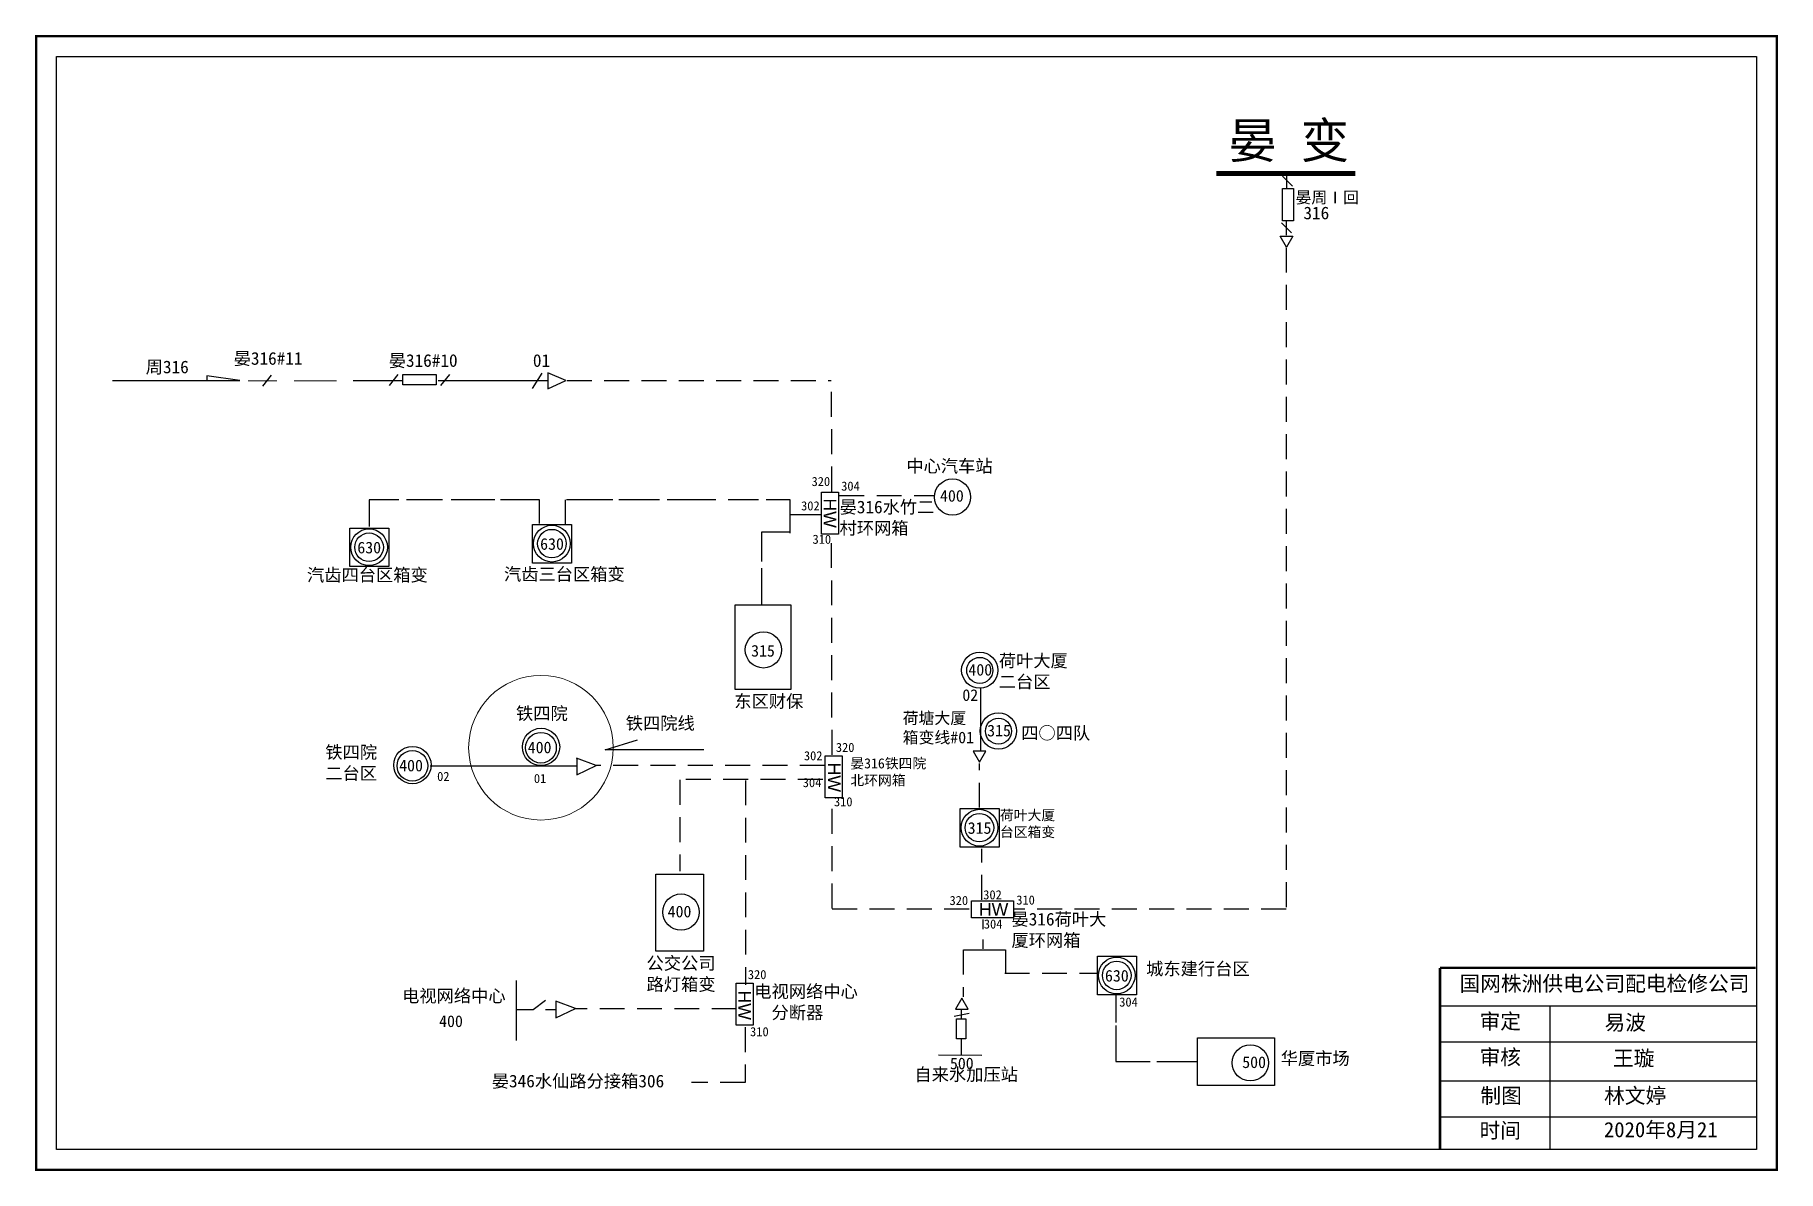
# Model space of a CAD drawing. Extents: x -3 to 341, y -7 to 217.
import ezdxf

# ---------------------------------------------------------------- set-up
doc = ezdxf.new("R2010")
doc.units = 0
doc.header["$LTSCALE"] = 0.774411
doc.linetypes.add('ACAD_ISO02W100', pattern=[15, 12, -3])
doc.linetypes.add('DASHED2', pattern=[9.525, 6.35, -3.175])
doc.layers.get('0').update_dxf_attribs({"linetype": 'CONTINUOUS'})
doc.layers.add('Layer2', color=1, linetype='CONTINUOUS')
doc.styles.add('SimSun_txtstyle_2.30_0_0', font='simsun.ttc', dxfattribs={"height": 2.3})
doc.styles.get("Standard").update_dxf_attribs({"font": '', "height": 2.5})
doc.styles.add('字体', font='simkai_0.ttf', dxfattribs={"height": 2.5})
doc.styles.add('楷体_GB2312_txtstyle_2.50_0_0', font='simkai_0.ttf', dxfattribs={"height": 2.5})
doc.styles.add('楷体_GB2312_txtstyle_3.00_0_0', font='simkai_0.ttf', dxfattribs={"height": 3})
doc.styles.add('黑体_txtstyle_2.00_0_0', font='simhei.ttf', dxfattribs={"height": 2})
doc.styles.get('Standard').set_extended_font_data('SimSun')

msp = doc.modelspace()

# ---------------------------------------------------------------- linework, layer by layer
at = {"linetype": 'Continuous'}
for p, q in [((245.26, 187.56), (243.28, 189.54)), ((245.04, 178.33), (243.06, 180.31)), ((12.05, 149.18), (37.22, 149.18)), ((37.22, 149.18), (30.69, 150.11)), ((30.69, 150.11), (30.69, 149.18)), ((43.45, 150.21), (41.71, 148.03)), ((69.22, 149.12), (59.65, 149.12)), ((68.46, 150.34), (66.71, 148.16)), ((78.63, 150.34), (76.89, 148.16)), ((96.9, 150.58), (95.01, 147.61)), ((98.07, 150.67), (98.07, 147.52)), ((101.67, 149.14), (98.07, 150.67)), ((98.07, 147.52), (101.67, 149.14)), ((62.81, 125.61), (62.81, 120.35)), ((68.63, 125.61), (62.81, 125.61)), ((77.29, 125.61), (70.14, 125.61)), ((87.63, 125.61), (78.98, 125.61)), ((96.47, 125.61), (88.76, 125.61)), ((96.47, 120.91), (96.47, 125.61)), ((101.54, 125.61), (101.54, 120.72)), ((110.97, 125.61), (101.76, 125.61)), ((120.19, 125.61), (112.1, 125.61)), ((131.28, 125.61), (121.69, 125.61)), ((139.75, 125.61), (133.73, 125.61)), ((145.95, 125.61), (141.25, 125.61)), ((145.95, 119.03), (145.95, 125.61)), ((152.16, 122.61), (145.95, 122.61)), ((145.95, 119.22), (140.31, 119.22)), ((140.31, 119.22), (140.31, 113.4)), ((140.31, 112.08), (140.31, 104.94)), ((183.65, 76.04), (183.65, 88.35)), ((109.4, 76.17), (115.84, 78.15)), ((128.89, 76.17), (109.4, 76.17)), ((103.81, 72.96), (74.87, 72.96)), ((107.66, 73.09), (103.78, 74.55)), ((103.81, 74.57), (103.81, 71.27)), ((103.81, 71.27), (107.66, 73.09)), ((180.21, 36.72), (188.5, 36.72)), ((91.86, 30.61), (91.86, 18.8)), ((210.35, 27.7), (210.35, 22.31)), ((95.19, 24.86), (92.01, 24.86)), ((97.61, 26.67), (95.19, 24.86)), ((99.73, 24.86), (97.61, 24.86)), ((103.54, 25.07), (99.66, 26.54)), ((99.69, 26.55), (99.69, 23.26)), ((99.69, 23.26), (103.54, 25.07)), ((179.81, 23.16), (179.81, 24.96)), ((274.41, 25.63), (336.78, 25.63)), ((296.06, 25.62), (296.06, -2.71)), ((210.35, 21.73), (210.35, 14.61)), ((274.41, 18.53), (336.78, 18.53)), ((210.35, 14.61), (217.09, 14.61)), ((218.44, 14.61), (226.33, 14.61)), ((274.41, 10.78), (336.78, 10.78)), ((274.41, 3.67), (336.78, 3.67))]:
    msp.add_line(p, q, dxfattribs=at)
at = {"linetype": 'ACAD_ISO02W100'}
msp.add_line((244.12, 187.07), (244.12, 190.16), dxfattribs=at)
for p, q in [((244.01, 180.66), (244, 177.88)), ((244.04, 175.52), (242.8, 177.67)), ((242.8, 177.67), (245.28, 177.67)), ((245.28, 177.67), (244.04, 175.52)), ((76.43, 149.17), (97.98, 149.16)), ((179.78, 19.13), (179.78, 16.02)), ((183.85, 15.84), (175.3, 15.88))]:
    msp.add_line(p, q)
at = {"linetype": 'DASHED2'}
for p, q in [((243.98, 175.44), (243.97, 44.74)), ((101.88, 149.15), (154.08, 149.15)), ((154.2, 127.23), (154.17, 149.15)), ((155.71, 126.42), (174.45, 126.42)), ((154.26, 75.24), (154.16, 118.52)), ((152.81, 73.12), (107.6, 73.12)), ((183.37, 64.79), (183.37, 73.5)), ((152.43, 70.34), (124.18, 70.34)), ((124.18, 70.26), (124.18, 52.21)), ((137.14, 70.16), (137.14, 29.77)), ((154.29, 44.87), (154.27, 66.15)), ((183.84, 46.57), (183.84, 56.64)), ((154.29, 44.78), (181.83, 44.78)), ((184.07, 42.7), (184.07, 40.76)), ((243.97, 44.74), (190.34, 44.74)), ((184.07, 38.75), (184.07, 36.91)), ((180.14, 36.72), (180.14, 27.42)), ((188.5, 36.72), (188.5, 32.19)), ((188.37, 32.05), (206.59, 32.05)), ((135.4, 25.02), (103.24, 25.02)), ((137.08, 21.39), (137.08, 10.49)), ((137.08, 10.49), (126.45, 10.49))]:
    msp.add_line(p, q, dxfattribs=at)
at = {"color": 7, "linetype": 'Continuous', "lineweight": 0, "ltscale": 0.406369}
msp.add_line((44.53, 149.12), (38.87, 149.12), dxfattribs=at)
at = {"color": 7, "linetype": 'Continuous', "lineweight": 0, "ltscale": 0.853179}
msp.add_line((56.36, 149.12), (47.98, 149.12), dxfattribs=at)
at = {"color": 0, "linetype": 'Continuous'}
msp.add_line((178.36, 23.59), (181.33, 24.21), dxfattribs=at)
at = {"linetype": 'Continuous', "const_width": 0.5}
msp.add_lwpolyline([(-3.02, 217.19), (340.95, 217.19), (340.95, -6.78), (-3.02, -6.78)], close=True, dxfattribs=at)
at = {"linetype": 'Continuous'}
for points in [[(1.03, 213.14), (336.91, 213.14), (336.91, -2.73), (1.03, -2.73)], [(69.47, 150.34), (76.02, 150.34), (76.02, 148.31), (69.47, 148.31)], [(155.5, 127.1), (155.5, 118.81), (152.14, 118.81), (152.14, 127.1)], [(135.14, 88.12), (135.14, 104.87), (146.08, 104.87), (146.08, 88.12)], [(156.27, 75.02), (156.27, 66.73), (152.92, 66.73), (152.92, 75.02)], [(119.44, 51.62), (128.85, 51.62), (128.85, 36.4), (119.44, 36.4)], [(181.83, 46.34), (190.11, 46.34), (190.11, 42.99), (181.83, 42.99)], [(138.7, 30.11), (138.7, 21.82), (135.34, 21.82), (135.34, 30.11)], [(178.87, 23.07), (180.69, 23.07), (180.69, 19.1), (178.87, 19.1)], [(241.68, 19.28), (241.68, 9.88), (226.47, 9.88), (226.47, 19.28)]]:
    msp.add_lwpolyline(points, close=True, dxfattribs=at)
for points, const_width in [([(230.21, 190.06), (257.66, 190.06)], 1), ([(274.37, 33.13), (274.37, -2.59)], 0.5), ([(274.41, 33.13), (336.78, 33.13)], 0.5)]:
    msp.add_lwpolyline(points, dxfattribs=dict(at, const_width=const_width))
at = {"linetype": 'ACAD_ISO02W100'}
msp.add_lwpolyline([(245.45, 180.67), (243.24, 180.67), (243.24, 187.07), (245.45, 187.07)], close=True, dxfattribs=at)
at = {"color": 0}
for points in [[(95.09, 120.71), (102.77, 120.71), (102.77, 113.1), (95.09, 113.1)], [(58.97, 120), (66.65, 120), (66.65, 112.39), (58.97, 112.39)], [(179.58, 64.61), (187.26, 64.61), (187.26, 57), (179.58, 57)], [(206.71, 35.42), (214.39, 35.42), (214.39, 27.8), (206.71, 27.8)]]:
    msp.add_lwpolyline(points, close=True, dxfattribs=at)
for points in [[(183.38, 73.77), (184.62, 75.92), (182.14, 75.92)], [(179.9, 27.11), (178.66, 24.96), (181.14, 24.96)]]:
    msp.add_lwpolyline(points, close=True)
at = {"linetype": 'Continuous'}
for centre, radius in [((178.06, 126.14), 3.58), ((140.69, 95.94), 3.58), ((183.44, 91.93), 3.58), ((183.44, 91.9), 2.57), ((187.13, 79.92), 3.58), ((96.74, 76.62), 3.03), ((187.13, 79.89), 2.57), ((71.33, 73.04), 3.03), ((124.41, 44.15), 3.58), ((236.91, 14.36), 3.58)]:
    msp.add_circle(centre, radius, dxfattribs=at)
at = {"color": 0}
for centre, radius in [((62.77, 116.22), 3.63), ((62.77, 116.22), 2.82), ((98.89, 116.93), 3.63), ((98.89, 116.93), 2.82), ((183.38, 60.82), 3.63), ((183.38, 60.82), 2.82), ((210.51, 31.63), 3.63), ((210.51, 31.63), 2.82)]:
    msp.add_circle(centre, radius, dxfattribs=at)
at = {"color": 12, "linetype": 'Continuous', "lineweight": 0, "ltscale": 0.475335, "true_color": 0xc00000}
msp.add_circle((96.74, 76.62), 14.29, dxfattribs=at)
at = {"color": 7}
for centre in [(96.75, 76.77), (71.34, 73.19)]:
    msp.add_circle(centre, 3.69, dxfattribs=at)

# ---------------------------------------------------------------- texts
at = {"linetype": 'Continuous', "attachment_point": 1}
for s, insert, char_height, width, style in [('晏 变', (232.56, 200.09), 7, 27.4955, '字体'), ('周316', (18.63, 153.09), 2.5, 13.3146, '字体'), ('国网株洲供电公司配电检修公司', (278.24, 31.52), 3, 82.0179, '字体'), ('审定', (282.2, 24.07), 3, 23.4615, '字体'), ('{\\fSimSun|b0|i0|c134|p2;易波}', (306.9, 23.84), 3, 23.4615, '字体'), ('审核', (282.2, 17.01), 3, 23.4615, '字体'), ('{\\fSimSun|b0|i0|c134|p2;王璇}', (308.57, 16.78), 3, 33.0539, '字体'), ('制图', (282.37, 9.38), 3, 23.4615, '字体'), ('{\\fSimSun|b0|i0|c134|p2;林文婷}', (306.81, 9.38), 3, 23.4615, '楷体_GB2312_txtstyle_3.00_0_0'), ('时间', (282.2, 2.5), 3, 23.4615, '字体'), ('2020{\\fSimSun|b0|i0|c134|p2;年}8{\\fSimSun|b0|i0|c134|p2;月21}', (306.78, 2.67), 3, 37.7253, '楷体_GB2312_txtstyle_3.00_0_0')]:
    msp.add_mtext(s, dxfattribs=dict(at, insert=insert, char_height=char_height, width=width, style=style))
at = {"color": 0, "linetype": 'Continuous', "insert": (245.84, 186.48), "char_height": 2.3, "width": 13.0541, "attachment_point": 1, "style": '字体'}
msp.add_mtext('晏周Ⅰ回', dxfattribs=at)
at = {"color": 0, "linetype": 'Continuous', "insert": (247.4, 183.51), "char_height": 2.5, "width": 5.6554, "attachment_point": 1}
msp.add_mtext('316', dxfattribs=at)
at = {"attachment_point": 1}
for s, insert, char_height, width, style in [('{\\fSimSun|b0|i0|c134|p2;晏}316#11', (36.01, 154.77), 2.5, 19.0498, '楷体_GB2312_txtstyle_2.50_0_0'), ('{\\fSimSun|b0|i0|c134|p2;晏}316#10', (66.65, 154.36), 2.5, 19.0498, '楷体_GB2312_txtstyle_2.50_0_0'), ('01', (95.14, 154.36), 2.5, 19.0498, '字体'), ('中心汽车站', (168.93, 133.52), 2.5, 22.3551, '字体'), ('汽齿四台区箱变', (50.5, 112), 2.5, 30.7633, '字体'), ('汽齿三台区箱变', (89.42, 112.15), 2.5, 30.7633, '字体'), ('{\\fSimSun|b0|i0|c134|p2;荷叶大厦二台区}', (187.2, 95.06), 2.5, 16.4292, '字体'), ('东区财保', (134.94, 87.05), 2.5, 16.4292, '字体'), ('铁四院', (91.81, 84.65), 2.5, 16.1155, '字体'), ('{\\fSimSun|b0|i0|c134|p2;铁四院线}', (113.49, 82.71), 2.5, 16.4292, '字体'), ('四○四队', (191.63, 80.77), 2.5, 16.4292, '字体'), ('{\\fSimSun|b0|i0|c134|p2;铁四院二台区}', (54.12, 76.98), 2.5, 12.5138, '字体'), ('400', (94.12, 77.83), 2.3, 4.8377, 'SimSun_txtstyle_2.30_0_0'), ('{\\fSimSun|b0|i0|c134|p2;\\H0.8x;荷叶大厦\\P台区箱变 }', (187.43, 64.3), 2.5, 30.7633, '字体'), ('公交公司\\P路灯箱变', (117.6, 35.3), 2.5, 30.7633, '字体'), ('城东建行台区', (216.32, 34.2), 2.5, 30.7633, '字体'), ('电视网络中心', (69.29, 28.85), 2.5, 30.7633, '字体'), ('电视网络中心\\P  分断器', (138.89, 29.73), 2.5, 30.7633, '字体'), ('华厦市场', (242.9, 16.49), 2.5, 30.7633, '字体'), ('自来水加压站', (170.53, 13.32), 2.5, 30.7633, '字体')]:
    msp.add_mtext(s, dxfattribs=dict(at, insert=insert, char_height=char_height, width=width, style=style))
at = {"color": 0, "char_height": 2.3, "width": 4.8377, "attachment_point": 1}
for s, insert in [('{\\H0.7826x;320}', (150.21, 130.11)), ('{\\H0.7826x;304}', (156.06, 129.2)), ('{\\H0.7826x;302}', (148.14, 125.3)), ('630', (60.45, 117.31)), ('630', (96.57, 118.02)), ('{\\H0.7826x;310}', (150.4, 118.7)), ('{\\H0.7826x;302}', (148.69, 75.93)), ('{\\H0.7826x;320}', (155.01, 77.58)), ('{\\H0.7826x;02}', (76.22, 71.85)), ('{\\H0.7826x;01}', (95.34, 71.44)), ('{\\H0.7826x;304}', (148.47, 70.63)), ('{\\H0.7826x;310}', (154.63, 66.84)), ('315', (181.06, 61.91)), ('{\\H0.7826x;302}', (184.13, 48.46)), ('{\\H0.7826x;320}', (177.47, 47.34)), ('{\\fArial|b0|i0|c0|p32;\\H1.087x;HW}', (183.27, 45.93)), ('{\\H0.7826x;310}', (190.66, 47.43)), ('{\\H0.7826x;304}', (184.25, 42.69)), ('{\\H0.7826x;320}', (137.62, 32.71)), ('630', (208.19, 32.72)), ('{\\H0.7826x;304}', (211, 27.28)), ('{\\H0.7826x;310}', (138.06, 21.42))]:
    msp.add_mtext(s, dxfattribs=dict(at, insert=insert))
at = {"char_height": 2.3, "attachment_point": 1}
for s, insert, width in [('400', (175.59, 127.53), 4.8377), ('315', (138.26, 96.92), 4.8377), ('400', (181.2, 93.17), 4.8377), ('02', (180, 88.16), 4.8377), ('荷塘大厦箱变线#01', (168.21, 83.63), 15.4151), ('315', (184.9, 81.16), 4.8377), ('400', (68.72, 74.25), 4.8377), ('400', (121.77, 45.41), 4.8377), ('400', (76.61, 23.74), 4.8377), ('500', (177.55, 15.4), 4.8377), ('500', (235.31, 15.64), 4.8377)]:
    msp.add_mtext(s, dxfattribs=dict(at, insert=insert, width=width))
at = {"color": 0, "width": 4.8377, "attachment_point": 1, "rotation": 270}
for s, insert, char_height in [('{\\fArial|b0|i0|c0|p32;\\H1.087x;HW}', (155.1, 125.87), 2.3), ('{\\fArial|b0|i0|c0|p32;\\H1.087x;HW}', (155.94, 73.68), 2.3), ('{\\fArial|b0|i0|c0|p32;HW}', (138.21, 28.66), 2.5)]:
    msp.add_mtext(s, dxfattribs=dict(at, insert=insert, char_height=char_height))
at = {"color": 7, "insert": (87.01, 12.02), "char_height": 2.5, "width": 41.4985, "attachment_point": 1, "style": '字体'}
msp.add_mtext('{\\fSimSun|b0|i0|c134|p2;晏}346{\\fSimSun|b0|i0|c134|p2;水仙路分接箱306}', dxfattribs=at)
at = {"layer": 'Layer2', "color": 7, "linetype": 'Continuous', "attachment_point": 1}
for s, insert, char_height, width, style in [('{\\fSimSun|b0|i0|c134|p2;晏}316{\\fSimSun|b0|i0|c134|p2;水竹二村环网箱}', (155.74, 125.42), 2.5, 18.9629, '字体'), ('晏316铁四院北环网箱', (157.87, 74.53), 2, 15.0688, '黑体_txtstyle_2.00_0_0'), ('晏316荷叶大厦环网箱', (189.71, 44), 2.5, 19.1929, '楷体_GB2312_txtstyle_2.50_0_0')]:
    msp.add_mtext(s, dxfattribs=dict(at, insert=insert, char_height=char_height, width=width, style=style))

doc.saveas('drawing.dxf')
